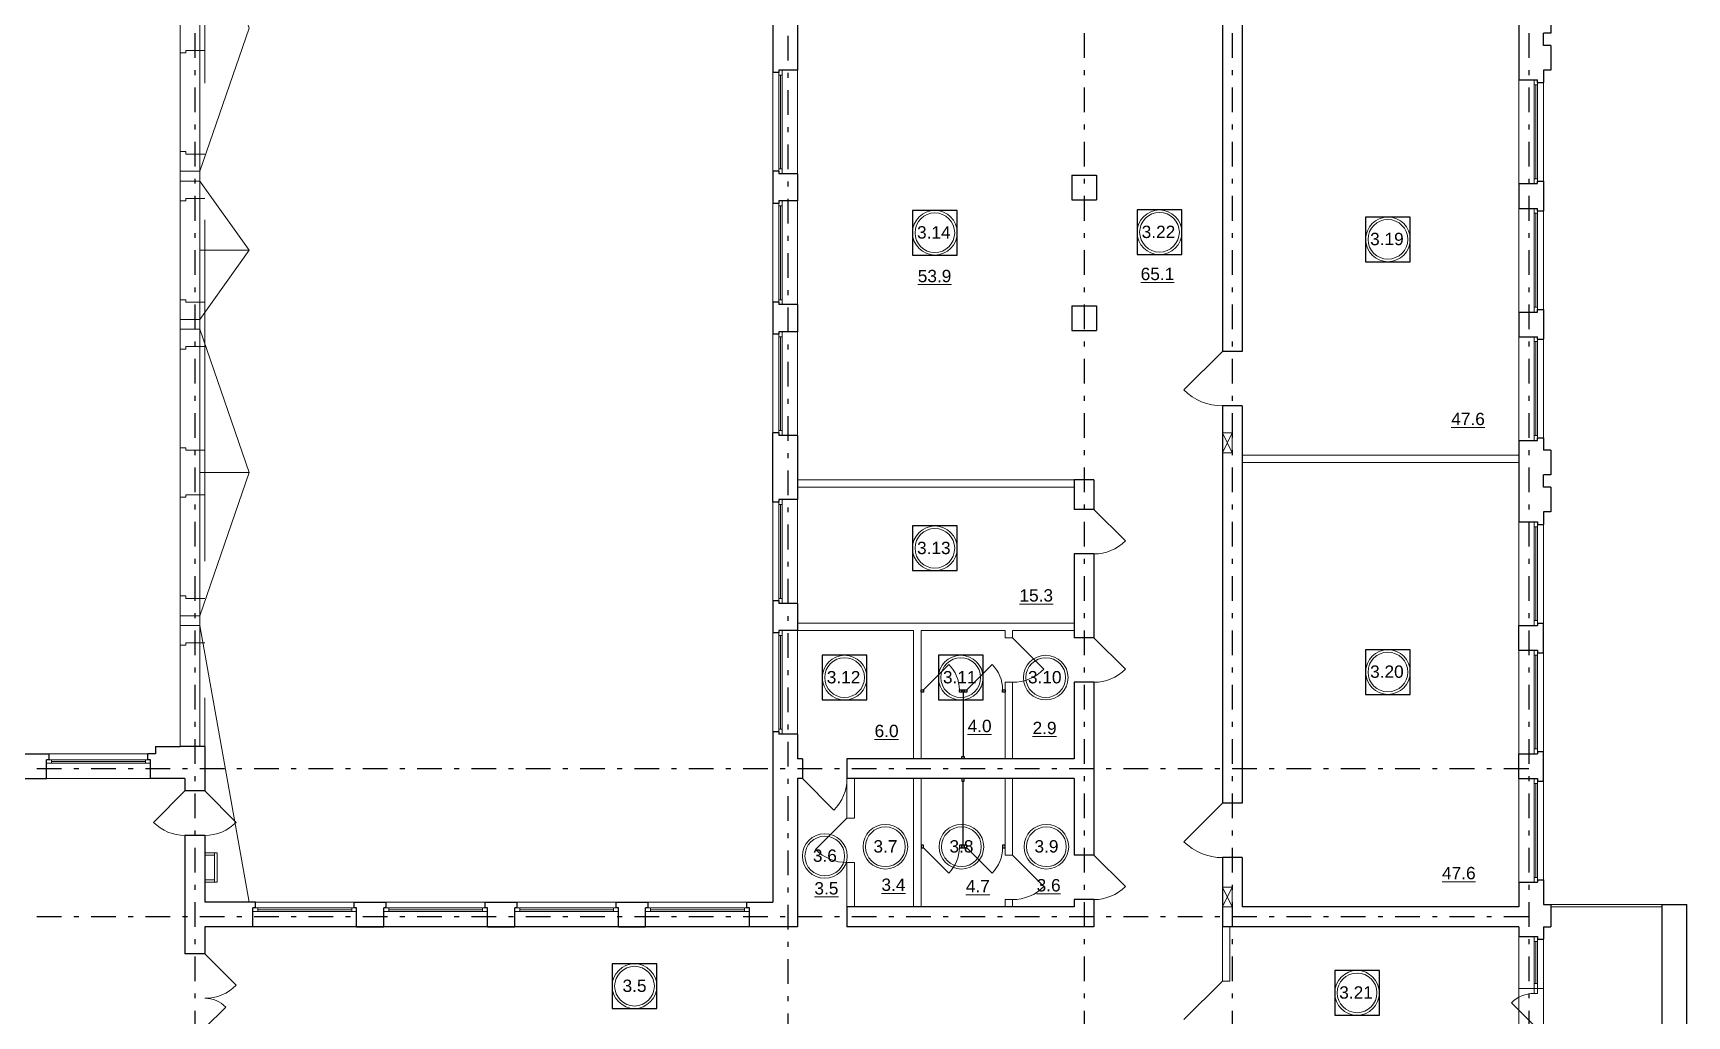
# Model space of a CAD drawing. Header units: metres. Extents: x -5.3 to 89.4, y -5.3 to 64.7.
# Drawn here: x 17.1 to 50.58, y 21.55 to 41.46 of the extents above; entities that cross this region are included whole.
import ezdxf
from ezdxf.enums import TextEntityAlignment as Align

# ---------------------------------------------------------------- set-up
doc = ezdxf.new("R2010")
doc.units = ezdxf.units.M
doc.header["$MEASUREMENT"] = 0
doc.linetypes.add('( Dashdot )', pattern=[1.001, 0.5, -0.25, 0.001, -0.25])
doc.linetypes.add('DGN Style 3', pattern=[9.681301, 6.915215, -2.766086])
doc.layers.add('YOLO_TABLE', color=1, linetype='Continuous')
doc.styles.add('Style-Arial', font='arial.ttf')

msp = doc.modelspace()

# ---------------------------------------------------------------- linework, layer by layer
at = {"color": 1, "linetype": '( Dashdot )'}
for p, q in [((20.37628901, 53.56123488), (20.37628901, 5.54935686)), ((32.37628901, 53.50456988), (32.37628901, 5.54935686)), ((38.37628901, 53.56123488), (38.37628901, 5.54935686)), ((41.37628901, 53.56123488), (41.37628901, 5.54935686)), ((47.37628901, 53.56123488), (47.37628901, 5.54935686)), ((47.37628901, 26.56123488), (8.2343537, 26.56123488)), ((47.37628901, 23.56123488), (8.2343537, 23.56123488))]:
    msp.add_line(p, q, dxfattribs=at)
at = {"color": 7, "linetype": 'DGN Style 3', "lineweight": 0}
for p, q in [((20.57628901, 47.36123488), (20.57628901, 27.01123488)), ((20.19628901, 41.06123488), (20.07628901, 41.06123488)), ((20.57628901, 41.11123488), (20.19628901, 41.11123488)), ((20.19628901, 41.11123488), (20.19628901, 41.06123488)), ((20.19628901, 39.06123488), (20.07628901, 39.06123488)), ((20.19628901, 39.06123488), (20.19628901, 39.01123488)), ((20.57628901, 39.01123488), (20.19628901, 39.01123488)), ((20.07628901, 38.46123488), (20.07628901, 38.66123488)), ((20.47628901, 38.46123488), (20.47628901, 38.66123488)), ((20.19628901, 38.06123488), (20.07628901, 38.06123488)), ((20.57628901, 38.11123488), (20.19628901, 38.11123488)), ((20.19628901, 38.11123488), (20.19628901, 38.06123488)), ((20.19628901, 36.06123488), (20.07628901, 36.06123488)), ((20.19628901, 36.06123488), (20.19628901, 36.01123488)), ((20.57628901, 36.01123488), (20.19628901, 36.01123488)), ((20.07628901, 35.46123488), (20.07628901, 35.66123488)), ((20.47628901, 35.46123488), (20.47628901, 35.66123488)), ((20.19628901, 35.06123488), (20.07628901, 35.06123488)), ((20.57628901, 35.11123488), (20.19628901, 35.11123488)), ((20.19628901, 35.11123488), (20.19628901, 35.06123488)), ((20.19628901, 33.06123488), (20.07628901, 33.06123488)), ((20.19628901, 33.06123488), (20.19628901, 33.01123488)), ((20.57628901, 33.01123488), (20.19628901, 33.01123488)), ((20.19628901, 32.06123488), (20.07628901, 32.06123488)), ((20.57628901, 32.11123488), (20.19628901, 32.11123488)), ((20.19628901, 32.11123488), (20.19628901, 32.06123488)), ((20.19628901, 30.06123488), (20.07628901, 30.06123488)), ((20.19628901, 30.06123488), (20.19628901, 30.01123488)), ((20.57628901, 30.01123488), (20.19628901, 30.01123488)), ((20.07628901, 29.46123488), (20.07628901, 29.66123488)), ((20.47628901, 29.46123488), (20.47628901, 29.66123488)), ((20.19628901, 29.06123488), (20.07628901, 29.06123488)), ((20.57628901, 29.11123488), (20.19628901, 29.11123488)), ((20.19628901, 29.11123488), (20.19628901, 29.06123488))]:
    msp.add_line(p, q, dxfattribs=at)
at = {"color": 7, "linetype": 'Continuous', "lineweight": 13}
for p, q in [((20.07628901, 44.46123488), (20.07628901, 38.66123488)), ((20.47628901, 44.46123488), (20.47628901, 38.66123488)), ((20.07628901, 38.66123488), (20.47628901, 38.66123488)), ((20.07628901, 38.46123488), (20.47628901, 38.46123488)), ((20.07628901, 38.46123488), (20.07628901, 35.66123488)), ((20.47628901, 38.46123488), (20.47628901, 35.66123488)), ((20.47628901, 37.06123488), (21.47628901, 37.06123488)), ((20.07628901, 35.66123488), (20.47628901, 35.66123488)), ((20.07628901, 35.46123488), (20.47628901, 35.46123488)), ((20.07628901, 35.46123488), (20.07628901, 29.66123488)), ((20.47628901, 35.46123488), (20.47628901, 29.66123488)), ((41.17628901, 32.96123488), (41.37628901, 33.36123488)), ((41.17628901, 33.36123488), (41.37628901, 32.96123488)), ((47.17628901, 32.91123488), (41.57628901, 32.91123488)), ((20.47628901, 32.56123488), (21.47628901, 32.56123488)), ((47.17628901, 32.76123488), (41.57628901, 32.76123488)), ((38.17628901, 32.41123488), (32.57628901, 32.41123488)), ((38.17628901, 32.26123488), (32.57628901, 32.26123488)), ((38.57628901, 31.81123488), (39.21268511, 31.17483877)), ((20.07628901, 29.66123488), (20.47628901, 29.66123488)), ((20.07628901, 29.46123488), (20.47628901, 29.46123488)), ((20.07628901, 29.46123488), (20.07628901, 27.01123488)), ((20.47628901, 29.46123488), (20.47628901, 27.01123488)), ((21.47628901, 23.86123488), (20.47628901, 29.46123488)), ((38.17628901, 29.51123488), (32.57628901, 29.51123488)), ((34.92628901, 29.36123488), (32.57628901, 29.36123488)), ((34.92628901, 29.36123488), (34.92628901, 26.76123488)), ((35.07628901, 29.36123488), (35.07628901, 26.76123488)), ((36.77628901, 29.36123488), (35.07628901, 29.36123488)), ((36.77628901, 29.36123488), (36.77628901, 29.21123488)), ((36.92628901, 29.21123488), (36.77628901, 29.21123488)), ((38.17628901, 29.36123488), (36.92628901, 29.36123488)), ((36.92628901, 29.36123488), (36.92628901, 29.21123488)), ((36.92628901, 29.21123488), (37.56268511, 28.57483877)), ((38.57628901, 29.21123488), (39.21268511, 28.57483877)), ((36.77628901, 28.31123488), (36.77628901, 26.76123488)), ((36.92628901, 28.31123488), (36.77628901, 28.31123488)), ((36.92628901, 28.31123488), (36.92628901, 26.76123488)), ((32.67628901, 26.36123488), (33.31268511, 25.72483877)), ((33.57628901, 26.36123488), (33.57628901, 25.56123488)), ((33.72628901, 26.36123488), (33.72628901, 25.56123488)), ((34.92628901, 26.36123488), (34.92628901, 23.76123488)), ((35.07628901, 26.36123488), (35.07628901, 23.76123488)), ((36.77628901, 26.36123488), (36.77628901, 24.81123488)), ((36.92628901, 26.36123488), (36.92628901, 24.81123488)), ((20.17628901, 26.11123488), (19.5398929, 25.47483877)), ((20.57628901, 26.11123488), (21.21268511, 25.47483877)), ((33.57628901, 25.56123488), (32.9398929, 24.92483877)), ((33.72628901, 25.56123488), (33.57628901, 25.56123488)), ((36.92628901, 24.81123488), (36.77628901, 24.81123488)), ((36.92628901, 24.81123488), (37.56268511, 24.17483877)), ((38.57628901, 24.81123488), (39.21268511, 24.17483877)), ((33.72628901, 24.66123488), (33.57628901, 24.66123488)), ((33.57628901, 24.66123488), (33.57628901, 23.76123488)), ((33.72628901, 24.66123488), (33.72628901, 23.76123488)), ((41.17628901, 23.76123488), (41.37628901, 24.16123488)), ((41.17628901, 24.16123488), (41.37628901, 23.76123488)), ((36.77628901, 23.91123488), (36.77628901, 23.76123488)), ((36.92628901, 23.91123488), (36.77628901, 23.91123488)), ((36.92628901, 23.91123488), (36.92628901, 23.76123488)), ((41.17628901, 23.36123488), (41.17628901, 22.26123488)), ((41.32628901, 23.36123488), (41.32628901, 22.26123488)), ((20.57628901, 22.81123488), (21.21268511, 22.17483877)), ((41.32628901, 22.26123488), (41.17628901, 22.26123488)), ((47.48628901, 21.36123488), (47.0266696, 21.82085429)), ((20.57628901, 21.31123488), (21.00055307, 21.73549895))]:
    msp.add_line(p, q, dxfattribs=at)
at = {"color": 7, "linetype": 'Continuous', "lineweight": 30}
for p, q in [((41.17628901, 42.86123488), (41.17628901, 35.01123488)), ((41.57628901, 42.86123488), (41.57628901, 35.01123488)), ((32.07628901, 42.06123488), (32.07628901, 40.66123488)), ((32.57628901, 42.01123488), (32.57628901, 40.71123488)), ((47.17628901, 42.16123488), (47.17628901, 40.51123488)), ((47.82628901, 41.96123488), (47.82628901, 41.46123488)), ((47.82628901, 41.46123488), (47.67628901, 41.46123488)), ((47.67628901, 41.21123488), (47.67628901, 41.46123488)), ((47.82628901, 41.21123488), (47.67628901, 41.21123488)), ((47.82628901, 41.21123488), (47.82628901, 40.71123488)), ((32.19628901, 40.66123488), (32.07628901, 40.66123488)), ((32.57628901, 40.71123488), (32.19628901, 40.71123488)), ((32.19628901, 40.71123488), (32.19628901, 40.66123488)), ((47.17628901, 40.51123488), (47.55628901, 40.51123488)), ((47.55628901, 40.46123488), (47.55628901, 40.51123488)), ((47.82628901, 40.71123488), (47.67628901, 40.71123488)), ((47.67628901, 40.71123488), (47.67628901, 40.46123488)), ((47.55628901, 40.46123488), (47.67628901, 40.46123488)), ((32.19628901, 38.66123488), (32.07628901, 38.66123488)), ((32.07628901, 38.66123488), (32.07628901, 38.01123488)), ((32.19628901, 38.66123488), (32.19628901, 38.61123488)), ((32.57628901, 38.61123488), (32.19628901, 38.61123488)), ((32.57628901, 38.61123488), (32.57628901, 38.06123488)), ((38.12628901, 38.58623488), (38.12628901, 38.08623488)), ((38.12628901, 38.58623488), (38.62628901, 38.58623488)), ((38.62628901, 38.58623488), (38.62628901, 38.08623488)), ((47.17628901, 38.41123488), (47.55628901, 38.41123488)), ((47.17628901, 38.41123488), (47.17628901, 37.91123488)), ((47.55628901, 38.46123488), (47.67628901, 38.46123488)), ((47.55628901, 38.41123488), (47.55628901, 38.46123488)), ((47.67628901, 38.46123488), (47.67628901, 37.86123488)), ((32.19628901, 38.01123488), (32.07628901, 38.01123488)), ((32.57628901, 38.06123488), (32.19628901, 38.06123488)), ((32.19628901, 38.06123488), (32.19628901, 38.01123488)), ((38.12628901, 38.08623488), (38.62628901, 38.08623488)), ((47.17628901, 37.91123488), (47.55628901, 37.91123488)), ((47.55628901, 37.86123488), (47.55628901, 37.91123488)), ((47.55628901, 37.86123488), (47.67628901, 37.86123488)), ((32.19628901, 36.01123488), (32.07628901, 36.01123488)), ((32.07628901, 36.01123488), (32.07628901, 35.36123488)), ((32.19628901, 36.01123488), (32.19628901, 35.96123488)), ((32.57628901, 35.96123488), (32.19628901, 35.96123488)), ((32.57628901, 35.96123488), (32.57628901, 35.41123488)), ((38.12628901, 35.93623488), (38.62628901, 35.93623488)), ((38.12628901, 35.93623488), (38.12628901, 35.43623488)), ((38.62628901, 35.93623488), (38.62628901, 35.43623488)), ((47.55628901, 35.86123488), (47.67628901, 35.86123488)), ((47.55628901, 35.81123488), (47.55628901, 35.86123488)), ((47.67628901, 35.86123488), (47.67628901, 35.26123488)), ((47.17628901, 35.81123488), (47.55628901, 35.81123488)), ((47.17628901, 35.81123488), (47.17628901, 35.31123488)), ((32.19628901, 35.36123488), (32.07628901, 35.36123488)), ((32.57628901, 35.41123488), (32.19628901, 35.41123488)), ((32.19628901, 35.41123488), (32.19628901, 35.36123488)), ((38.12628901, 35.43623488), (38.62628901, 35.43623488)), ((47.17628901, 35.31123488), (47.55628901, 35.31123488)), ((47.55628901, 35.26123488), (47.55628901, 35.31123488)), ((47.55628901, 35.26123488), (47.67628901, 35.26123488)), ((41.57628901, 35.01123488), (41.17628901, 35.01123488)), ((41.17628901, 33.91123488), (41.17628901, 25.86123488)), ((41.57628901, 33.91123488), (41.17628901, 33.91123488)), ((41.57628901, 33.91123488), (41.57628901, 25.86123488)), ((32.19628901, 33.36123488), (32.07628901, 33.36123488)), ((32.07628901, 31.96123488), (32.07628901, 33.36123488)), ((32.19628901, 33.36123488), (32.19628901, 33.31123488)), ((32.57628901, 33.31123488), (32.19628901, 33.31123488)), ((32.57628901, 33.31123488), (32.57628901, 32.01123488)), ((47.17628901, 33.21123488), (47.55628901, 33.21123488)), ((47.17628901, 33.21123488), (47.17628901, 31.56123488)), ((47.55628901, 33.26123488), (47.67628901, 33.26123488)), ((47.55628901, 33.21123488), (47.55628901, 33.26123488)), ((47.67628901, 33.26123488), (47.67628901, 33.01123488)), ((47.82628901, 33.01123488), (47.67628901, 33.01123488)), ((47.82628901, 33.01123488), (47.82628901, 32.51123488)), ((47.82628901, 32.51123488), (47.67628901, 32.51123488)), ((47.67628901, 32.26123488), (47.67628901, 32.51123488)), ((38.57628901, 32.41123488), (38.17628901, 32.41123488)), ((38.17628901, 32.41123488), (38.17628901, 31.81123488)), ((38.57628901, 32.41123488), (38.57628901, 31.81123488)), ((47.82628901, 32.26123488), (47.67628901, 32.26123488)), ((47.82628901, 32.26123488), (47.82628901, 31.76123488)), ((32.19628901, 31.96123488), (32.07628901, 31.96123488)), ((32.57628901, 32.01123488), (32.19628901, 32.01123488)), ((32.19628901, 32.01123488), (32.19628901, 31.96123488)), ((38.57628901, 31.81123488), (38.17628901, 31.81123488)), ((47.17628901, 31.56123488), (47.55628901, 31.56123488)), ((47.55628901, 31.56123488), (47.55628901, 31.51123488)), ((47.55628901, 31.51123488), (47.67628901, 31.51123488)), ((47.82628901, 31.76123488), (47.67628901, 31.76123488)), ((47.67628901, 31.76123488), (47.67628901, 31.51123488)), ((38.57628901, 30.91123488), (38.17628901, 30.91123488)), ((38.17628901, 30.91123488), (38.17628901, 29.21123488)), ((38.57628901, 30.91123488), (38.57628901, 29.21123488)), ((32.19628901, 29.96123488), (32.07628901, 29.96123488)), ((32.07628901, 29.96123488), (32.07628901, 29.31123488)), ((32.19628901, 29.96123488), (32.19628901, 29.91123488)), ((32.57628901, 29.91123488), (32.19628901, 29.91123488)), ((32.57628901, 29.91123488), (32.57628901, 29.36123488)), ((47.17628901, 29.46123488), (47.55628901, 29.46123488)), ((47.17628901, 28.96123488), (47.17628901, 29.46123488)), ((47.55628901, 29.51123488), (47.67628901, 29.51123488)), ((47.55628901, 29.51123488), (47.55628901, 29.46123488)), ((47.67628901, 28.91123488), (47.67628901, 29.51123488)), ((32.19628901, 29.31123488), (32.07628901, 29.31123488)), ((32.57628901, 29.36123488), (32.19628901, 29.36123488)), ((32.19628901, 29.36123488), (32.19628901, 29.31123488)), ((38.57628901, 29.21123488), (38.17628901, 29.21123488)), ((47.17628901, 28.96123488), (47.55628901, 28.96123488)), ((47.55628901, 28.96123488), (47.55628901, 28.91123488)), ((47.55628901, 28.91123488), (47.67628901, 28.91123488)), ((38.57628901, 28.31123488), (38.17628901, 28.31123488)), ((38.17628901, 28.31123488), (38.17628901, 26.76123488)), ((38.57628901, 28.31123488), (38.57628901, 24.81123488)), ((32.07628901, 27.31123488), (32.07628901, 23.86123488)), ((32.19628901, 27.31123488), (32.07628901, 27.31123488)), ((32.19628901, 27.31123488), (32.19628901, 27.26123488)), ((32.57628901, 27.26123488), (32.19628901, 27.26123488)), ((32.57628901, 27.26123488), (32.57628901, 26.76123488)), ((16.77628901, 26.86123488), (17.42628901, 26.86123488)), ((17.42628901, 26.74123488), (17.42628901, 26.86123488)), ((19.57628901, 26.86123488), (19.42628901, 26.86123488)), ((19.42628901, 26.74123488), (19.42628901, 26.86123488)), ((19.57628901, 27.01123488), (20.07628901, 27.01123488)), ((19.57628901, 27.01123488), (19.57628901, 26.86123488)), ((20.57628901, 27.01123488), (20.07628901, 27.01123488)), ((20.57628901, 27.01123488), (20.57628901, 26.11123488)), ((47.17628901, 26.86123488), (47.55628901, 26.86123488)), ((47.17628901, 26.36123488), (47.17628901, 26.86123488)), ((47.55628901, 26.91123488), (47.67628901, 26.91123488)), ((47.55628901, 26.91123488), (47.55628901, 26.86123488)), ((47.67628901, 26.31123488), (47.67628901, 26.91123488)), ((17.37628901, 26.36123488), (17.37628901, 26.74123488)), ((17.42628901, 26.74123488), (17.37628901, 26.74123488)), ((19.47628901, 26.74123488), (19.42628901, 26.74123488)), ((19.47628901, 26.36123488), (19.47628901, 26.74123488)), ((32.67628901, 26.76123488), (32.57628901, 26.76123488)), ((32.67628901, 26.76123488), (32.67628901, 26.36123488)), ((38.17628901, 26.76123488), (33.57628901, 26.76123488)), ((33.57628901, 26.76123488), (33.57628901, 26.36123488)), ((16.82628901, 26.36123488), (17.37628901, 26.36123488)), ((20.17628901, 26.36123488), (19.47628901, 26.36123488)), ((20.17628901, 26.36123488), (20.17628901, 26.11123488)), ((32.57628901, 26.36123488), (32.57628901, 23.36123488)), ((32.67628901, 26.36123488), (32.57628901, 26.36123488)), ((38.17628901, 26.36123488), (33.57628901, 26.36123488)), ((38.17628901, 26.36123488), (38.17628901, 24.81123488)), ((47.17628901, 26.36123488), (47.55628901, 26.36123488)), ((47.55628901, 26.36123488), (47.55628901, 26.31123488)), ((47.55628901, 26.31123488), (47.67628901, 26.31123488)), ((20.57628901, 26.11123488), (20.17628901, 26.11123488)), ((41.57628901, 25.86123488), (41.17628901, 25.86123488)), ((20.57628901, 25.21123488), (20.17628901, 25.21123488)), ((20.17628901, 25.21123488), (20.17628901, 22.81123488)), ((20.57628901, 25.21123488), (20.57628901, 23.86123488)), ((38.57628901, 24.81123488), (38.17628901, 24.81123488)), ((41.57628901, 24.76123488), (41.17628901, 24.76123488)), ((41.17628901, 24.76123488), (41.17628901, 23.36123488)), ((41.57628901, 24.76123488), (41.57628901, 23.76123488)), ((47.17628901, 24.26123488), (47.17628901, 23.76123488)), ((47.17628901, 24.26123488), (47.55628901, 24.26123488)), ((47.55628901, 24.31123488), (47.67628901, 24.31123488)), ((47.55628901, 24.31123488), (47.55628901, 24.26123488)), ((47.67628901, 24.31123488), (47.67628901, 23.81123488)), ((21.60128901, 23.86123488), (20.57628901, 23.86123488)), ((21.60128901, 23.74123488), (21.60128901, 23.86123488)), ((23.60128901, 23.74123488), (23.60128901, 23.86123488)), ((23.60128901, 23.86123488), (24.25128901, 23.86123488)), ((24.25128901, 23.74123488), (24.25128901, 23.86123488)), ((26.25128901, 23.74123488), (26.25128901, 23.86123488)), ((26.25128901, 23.86123488), (26.90128901, 23.86123488)), ((26.90128901, 23.74123488), (26.90128901, 23.86123488)), ((28.90128901, 23.74123488), (28.90128901, 23.86123488)), ((28.90128901, 23.86123488), (29.55128901, 23.86123488)), ((29.55128901, 23.74123488), (29.55128901, 23.86123488)), ((31.55128901, 23.74123488), (31.55128901, 23.86123488)), ((31.55128901, 23.86123488), (32.07628901, 23.86123488)), ((38.57628901, 23.91123488), (38.17628901, 23.91123488)), ((38.17628901, 23.91123488), (38.17628901, 23.76123488)), ((38.57628901, 23.91123488), (38.57628901, 23.36123488)), ((47.67628901, 23.81123488), (47.82628901, 23.81123488)), ((47.82628901, 23.81123488), (47.82628901, 23.36123488)), ((50.07964332, 23.81123488), (50.57964332, 23.81123488)), ((50.07964332, 20.76123488), (50.07964332, 23.81123488)), ((50.57964332, 20.23623488), (50.57964332, 23.81123488)), ((21.55128901, 23.36123488), (21.55128901, 23.74123488)), ((21.60128901, 23.74123488), (21.55128901, 23.74123488)), ((23.65128901, 23.74123488), (23.60128901, 23.74123488)), ((23.65128901, 23.36123488), (23.65128901, 23.74123488)), ((24.20128901, 23.36123488), (24.20128901, 23.74123488)), ((24.25128901, 23.74123488), (24.20128901, 23.74123488)), ((26.30128901, 23.74123488), (26.25128901, 23.74123488)), ((26.30128901, 23.36123488), (26.30128901, 23.74123488)), ((26.85128901, 23.36123488), (26.85128901, 23.74123488)), ((26.90128901, 23.74123488), (26.85128901, 23.74123488)), ((28.95128901, 23.74123488), (28.90128901, 23.74123488)), ((28.95128901, 23.36123488), (28.95128901, 23.74123488)), ((29.50128901, 23.36123488), (29.50128901, 23.74123488)), ((29.55128901, 23.74123488), (29.50128901, 23.74123488)), ((31.60128901, 23.74123488), (31.55128901, 23.74123488)), ((31.60128901, 23.36123488), (31.60128901, 23.74123488)), ((38.17628901, 23.76123488), (33.57628901, 23.76123488)), ((33.57628901, 23.76123488), (33.57628901, 23.36123488)), ((47.17628901, 23.76123488), (41.57628901, 23.76123488)), ((32.57628901, 23.36123488), (20.57628901, 23.36123488)), ((20.57628901, 23.36123488), (20.57628901, 22.81123488)), ((23.65128901, 23.36123488), (24.20128901, 23.36123488)), ((26.30128901, 23.36123488), (26.85128901, 23.36123488)), ((28.95128901, 23.36123488), (29.50128901, 23.36123488)), ((38.57628901, 23.36123488), (33.57628901, 23.36123488)), ((47.17628901, 23.36123488), (41.17628901, 23.36123488)), ((47.17628901, 23.36123488), (47.17628901, 23.16123488)), ((47.17628901, 23.16123488), (47.55628901, 23.16123488)), ((47.55628901, 23.16123488), (47.55628901, 23.11123488)), ((47.55628901, 23.11123488), (47.67628901, 23.11123488)), ((47.67628901, 23.36123488), (47.67628901, 23.11123488)), ((47.67628901, 23.36123488), (47.82628901, 23.36123488)), ((20.57628901, 22.81123488), (20.17628901, 22.81123488))]:
    msp.add_line(p, q, dxfattribs=at)
at = {"color": 7, "linetype": 'Continuous', "lineweight": 0}
for p, q in [((32.07628901, 40.66123488), (32.07628901, 38.66123488)), ((32.23128901, 40.61123488), (32.23128901, 38.71123488)), ((32.57628901, 40.71123488), (32.57628901, 38.61123488)), ((47.17628901, 38.41123488), (47.17628901, 40.51123488)), ((47.52128901, 38.51123488), (47.52128901, 40.41123488)), ((47.67628901, 38.46123488), (47.67628901, 40.46123488)), ((32.07628901, 38.01123488), (32.07628901, 36.01123488)), ((32.23128901, 37.96123488), (32.23128901, 36.06123488)), ((32.57628901, 38.06123488), (32.57628901, 35.96123488)), ((47.17628901, 35.81123488), (47.17628901, 37.91123488)), ((47.67628901, 35.86123488), (47.67628901, 37.86123488)), ((47.52128901, 35.91123488), (47.52128901, 37.81123488)), ((32.07628901, 35.36123488), (32.07628901, 33.36123488)), ((32.23128901, 35.31123488), (32.23128901, 33.41123488)), ((32.57628901, 35.41123488), (32.57628901, 33.31123488)), ((47.17628901, 33.21123488), (47.17628901, 35.31123488)), ((47.52128901, 33.31123488), (47.52128901, 35.21123488)), ((47.67628901, 33.26123488), (47.67628901, 35.26123488)), ((32.07628901, 31.96123488), (32.07628901, 29.96123488)), ((32.23128901, 31.91123488), (32.23128901, 30.01123488)), ((32.57628901, 32.01123488), (32.57628901, 29.91123488)), ((47.17628901, 31.56123488), (47.17628901, 29.46123488)), ((47.67628901, 31.51123488), (47.67628901, 29.51123488)), ((47.52128901, 31.46123488), (47.52128901, 29.56123488)), ((32.07628901, 29.31123488), (32.07628901, 27.31123488)), ((32.23128901, 29.26123488), (32.23128901, 27.36123488)), ((32.57628901, 29.36123488), (32.57628901, 27.26123488)), ((47.17628901, 28.96123488), (47.17628901, 26.86123488)), ((47.52128901, 28.86123488), (47.52128901, 26.96123488)), ((47.67628901, 28.91123488), (47.67628901, 26.91123488)), ((19.42628901, 26.86123488), (17.42628901, 26.86123488)), ((19.37628901, 26.70623488), (17.47628901, 26.70623488)), ((19.47628901, 26.36123488), (17.37628901, 26.36123488)), ((47.17628901, 26.36123488), (47.17628901, 24.26123488)), ((47.52128901, 26.26123488), (47.52128901, 24.36123488)), ((47.67628901, 26.31123488), (47.67628901, 24.31123488)), ((23.60128901, 23.86123488), (21.60128901, 23.86123488)), ((26.25128901, 23.86123488), (24.25128901, 23.86123488)), ((28.90128901, 23.86123488), (26.90128901, 23.86123488)), ((31.55128901, 23.86123488), (29.55128901, 23.86123488)), ((23.55128901, 23.70623488), (21.65128901, 23.70623488)), ((26.20128901, 23.70623488), (24.30128901, 23.70623488)), ((28.85128901, 23.70623488), (26.95128901, 23.70623488)), ((31.50128901, 23.70623488), (29.60128901, 23.70623488)), ((23.65128901, 23.36123488), (21.55128901, 23.36123488)), ((26.30128901, 23.36123488), (24.20128901, 23.36123488)), ((28.95128901, 23.36123488), (26.85128901, 23.36123488)), ((31.60128901, 23.36123488), (29.50128901, 23.36123488)), ((47.52128901, 23.06123488), (47.52128901, 22.21123488)), ((47.17628901, 22.11123488), (47.17628901, 21.26123488)), ((47.67628901, 22.11123488), (47.67628901, 21.31123488))]:
    msp.add_line(p, q, dxfattribs=at)
at = {"color": 7, "linetype": 'Continuous', "lineweight": 13, "extrusion": (0, 0, -1)}
for p, q in [((41.17628901, 35.01123488), (40.39847155, 34.23341742)), ((41.17628901, 25.86123488), (40.39847155, 25.08341742)), ((41.17628901, 22.26123488), (40.39847155, 21.48341742))]:
    msp.add_line(p, q, dxfattribs=at)
at = {"color": 252, "linetype": 'Continuous', "lineweight": 13}
for p, q in [((35.63894142, 28.67388729), (35.12628901, 28.16123488)), ((36.51394142, 28.67388729), (36.00128901, 28.16123488)), ((35.63894142, 24.44858246), (35.12628901, 24.96123488)), ((36.51394142, 24.44858246), (36.00128901, 24.96123488))]:
    msp.add_line(p, q, dxfattribs=at)
at = {"color": 252, "linetype": 'Continuous', "lineweight": 30}
for p, q in [((35.92628901, 28.11123488), (35.92628901, 26.81123488)), ((35.92628901, 25.01123488), (35.92628901, 26.31123488))]:
    msp.add_line(p, q, dxfattribs=at)
at = {"color": 7, "linetype": 'Continuous', "lineweight": 13, "flags": 128}
for points in [[(20.47628901, 44.46123488), (21.47628901, 41.56123488), (20.47628901, 38.66123488)], [(20.47628901, 38.46123488), (21.47628901, 37.06123488), (20.47628901, 35.66123488)], [(20.47628901, 29.66123488), (21.47628901, 32.56123488), (20.47628901, 35.46123488)]]:
    msp.add_lwpolyline(points, dxfattribs=at)
for points in [[(32.26628901, 40.71123488), (32.26628901, 40.61123488), (32.19628901, 40.61123488), (32.19628901, 40.71123488), (32.26628901, 40.71123488)], [(47.48628901, 40.41123488), (47.48628901, 40.51123488), (47.55628901, 40.51123488), (47.55628901, 40.41123488), (47.48628901, 40.41123488)], [(32.26628901, 38.71123488), (32.26628901, 38.61123488), (32.19628901, 38.61123488), (32.19628901, 38.71123488), (32.26628901, 38.71123488)], [(47.48628901, 38.41123488), (47.48628901, 38.51123488), (47.55628901, 38.51123488), (47.55628901, 38.41123488), (47.48628901, 38.41123488)], [(32.26628901, 38.06123488), (32.26628901, 37.96123488), (32.19628901, 37.96123488), (32.19628901, 38.06123488), (32.26628901, 38.06123488)], [(47.48628901, 37.81123488), (47.48628901, 37.91123488), (47.55628901, 37.91123488), (47.55628901, 37.81123488), (47.48628901, 37.81123488)], [(32.26628901, 36.06123488), (32.26628901, 35.96123488), (32.19628901, 35.96123488), (32.19628901, 36.06123488), (32.26628901, 36.06123488)], [(47.48628901, 35.81123488), (47.48628901, 35.91123488), (47.55628901, 35.91123488), (47.55628901, 35.81123488), (47.48628901, 35.81123488)], [(32.26628901, 35.41123488), (32.26628901, 35.31123488), (32.19628901, 35.31123488), (32.19628901, 35.41123488), (32.26628901, 35.41123488)], [(47.48628901, 35.21123488), (47.48628901, 35.31123488), (47.55628901, 35.31123488), (47.55628901, 35.21123488), (47.48628901, 35.21123488)], [(32.26628901, 33.41123488), (32.26628901, 33.31123488), (32.19628901, 33.31123488), (32.19628901, 33.41123488), (32.26628901, 33.41123488)], [(41.17628901, 32.96123488), (41.37628901, 32.96123488), (41.37628901, 33.36123488), (41.17628901, 33.36123488), (41.17628901, 32.96123488)], [(47.48628901, 33.21123488), (47.48628901, 33.31123488), (47.55628901, 33.31123488), (47.55628901, 33.21123488), (47.48628901, 33.21123488)], [(32.26628901, 32.01123488), (32.26628901, 31.91123488), (32.19628901, 31.91123488), (32.19628901, 32.01123488), (32.26628901, 32.01123488)], [(47.48628901, 31.56123488), (47.48628901, 31.46123488), (47.55628901, 31.46123488), (47.55628901, 31.56123488), (47.48628901, 31.56123488)], [(32.26628901, 30.01123488), (32.26628901, 29.91123488), (32.19628901, 29.91123488), (32.19628901, 30.01123488), (32.26628901, 30.01123488)], [(47.48628901, 29.56123488), (47.48628901, 29.46123488), (47.55628901, 29.46123488), (47.55628901, 29.56123488), (47.48628901, 29.56123488)], [(32.26628901, 29.36123488), (32.26628901, 29.26123488), (32.19628901, 29.26123488), (32.19628901, 29.36123488), (32.26628901, 29.36123488)], [(47.48628901, 28.96123488), (47.48628901, 28.86123488), (47.55628901, 28.86123488), (47.55628901, 28.96123488), (47.48628901, 28.96123488)], [(32.26628901, 27.36123488), (32.26628901, 27.26123488), (32.19628901, 27.26123488), (32.19628901, 27.36123488), (32.26628901, 27.36123488)], [(47.48628901, 26.96123488), (47.48628901, 26.86123488), (47.55628901, 26.86123488), (47.55628901, 26.96123488), (47.48628901, 26.96123488)], [(17.47628901, 26.67123488), (17.37628901, 26.67123488), (17.37628901, 26.74123488), (17.47628901, 26.74123488), (17.47628901, 26.67123488)], [(19.47628901, 26.67123488), (19.37628901, 26.67123488), (19.37628901, 26.74123488), (19.47628901, 26.74123488), (19.47628901, 26.67123488)], [(47.48628901, 26.36123488), (47.48628901, 26.26123488), (47.55628901, 26.26123488), (47.55628901, 26.36123488), (47.48628901, 26.36123488)], [(20.57628901, 24.81123488), (20.77628901, 24.81123488), (20.77628901, 24.86123488), (20.57628901, 24.86123488), (20.57628901, 24.81123488)], [(20.77628901, 24.26123488), (20.77628901, 24.86123488), (20.82628901, 24.86123488), (20.82628901, 24.26123488), (20.77628901, 24.26123488)], [(20.57628901, 24.26123488), (20.77628901, 24.26123488), (20.77628901, 24.31123488), (20.57628901, 24.31123488), (20.57628901, 24.26123488)], [(41.17628901, 23.76123488), (41.37628901, 23.76123488), (41.37628901, 24.16123488), (41.17628901, 24.16123488), (41.17628901, 23.76123488)], [(47.48628901, 24.36123488), (47.48628901, 24.26123488), (47.55628901, 24.26123488), (47.55628901, 24.36123488), (47.48628901, 24.36123488)], [(47.82628901, 23.81123488), (50.07964332, 23.81123488), (50.07964332, 23.76123488), (47.82628901, 23.76123488), (47.82628901, 23.81123488)], [(21.65128901, 23.67123488), (21.55128901, 23.67123488), (21.55128901, 23.74123488), (21.65128901, 23.74123488), (21.65128901, 23.67123488)], [(23.65128901, 23.67123488), (23.55128901, 23.67123488), (23.55128901, 23.74123488), (23.65128901, 23.74123488), (23.65128901, 23.67123488)], [(24.30128901, 23.67123488), (24.20128901, 23.67123488), (24.20128901, 23.74123488), (24.30128901, 23.74123488), (24.30128901, 23.67123488)], [(26.30128901, 23.67123488), (26.20128901, 23.67123488), (26.20128901, 23.74123488), (26.30128901, 23.74123488), (26.30128901, 23.67123488)], [(26.95128901, 23.67123488), (26.85128901, 23.67123488), (26.85128901, 23.74123488), (26.95128901, 23.74123488), (26.95128901, 23.67123488)], [(28.95128901, 23.67123488), (28.85128901, 23.67123488), (28.85128901, 23.74123488), (28.95128901, 23.74123488), (28.95128901, 23.67123488)], [(29.60128901, 23.67123488), (29.50128901, 23.67123488), (29.50128901, 23.74123488), (29.60128901, 23.74123488), (29.60128901, 23.67123488)], [(31.60128901, 23.67123488), (31.50128901, 23.67123488), (31.50128901, 23.74123488), (31.60128901, 23.74123488), (31.60128901, 23.67123488)], [(47.48628901, 23.16123488), (47.48628901, 23.06123488), (47.55628901, 23.06123488), (47.55628901, 23.16123488), (47.48628901, 23.16123488)], [(47.48628901, 22.11123488), (47.48628901, 22.21123488), (47.55628901, 22.21123488), (47.55628901, 22.11123488), (47.48628901, 22.11123488)], [(47.48628901, 22.01123488), (47.48628901, 22.11123488), (47.55628901, 22.11123488), (47.55628901, 22.01123488), (47.48628901, 22.01123488)]]:
    msp.add_lwpolyline(points, close=True, dxfattribs=at)
at = {"color": 7, "linetype": 'Continuous', "lineweight": 0, "flags": 128}
for points in [[(32.19628901, 38.71123488), (32.26628901, 38.71123488), (32.26628901, 40.61123488), (32.19628901, 40.61123488), (32.19628901, 38.71123488)], [(47.55628901, 40.41123488), (47.48628901, 40.41123488), (47.48628901, 38.51123488), (47.55628901, 38.51123488), (47.55628901, 40.41123488)], [(32.19628901, 36.06123488), (32.26628901, 36.06123488), (32.26628901, 37.96123488), (32.19628901, 37.96123488), (32.19628901, 36.06123488)], [(47.55628901, 37.81123488), (47.48628901, 37.81123488), (47.48628901, 35.91123488), (47.55628901, 35.91123488), (47.55628901, 37.81123488)], [(32.19628901, 33.41123488), (32.26628901, 33.41123488), (32.26628901, 35.31123488), (32.19628901, 35.31123488), (32.19628901, 33.41123488)], [(47.55628901, 35.21123488), (47.48628901, 35.21123488), (47.48628901, 33.31123488), (47.55628901, 33.31123488), (47.55628901, 35.21123488)], [(32.19628901, 30.01123488), (32.26628901, 30.01123488), (32.26628901, 31.91123488), (32.19628901, 31.91123488), (32.19628901, 30.01123488)], [(47.55628901, 29.56123488), (47.48628901, 29.56123488), (47.48628901, 31.46123488), (47.55628901, 31.46123488), (47.55628901, 29.56123488)], [(32.19628901, 27.36123488), (32.26628901, 27.36123488), (32.26628901, 29.26123488), (32.19628901, 29.26123488), (32.19628901, 27.36123488)], [(47.55628901, 26.96123488), (47.48628901, 26.96123488), (47.48628901, 28.86123488), (47.55628901, 28.86123488), (47.55628901, 26.96123488)], [(17.47628901, 26.74123488), (17.47628901, 26.67123488), (19.37628901, 26.67123488), (19.37628901, 26.74123488), (17.47628901, 26.74123488)], [(47.55628901, 24.36123488), (47.48628901, 24.36123488), (47.48628901, 26.26123488), (47.55628901, 26.26123488), (47.55628901, 24.36123488)], [(21.65128901, 23.74123488), (21.65128901, 23.67123488), (23.55128901, 23.67123488), (23.55128901, 23.74123488), (21.65128901, 23.74123488)], [(24.30128901, 23.74123488), (24.30128901, 23.67123488), (26.20128901, 23.67123488), (26.20128901, 23.74123488), (24.30128901, 23.74123488)], [(26.95128901, 23.74123488), (26.95128901, 23.67123488), (28.85128901, 23.67123488), (28.85128901, 23.74123488), (26.95128901, 23.74123488)], [(29.60128901, 23.74123488), (29.60128901, 23.67123488), (31.50128901, 23.67123488), (31.50128901, 23.74123488), (29.60128901, 23.74123488)], [(47.48628901, 23.06123488), (47.48628901, 22.21123488), (47.55628901, 22.21123488), (47.55628901, 23.06123488), (47.48628901, 23.06123488)]]:
    msp.add_lwpolyline(points, close=True, dxfattribs=at)
at = {"color": 252, "linetype": 'Continuous', "lineweight": 30, "flags": 128}
for points in [[(35.12628901, 28.11123488), (35.07628901, 28.11123488), (35.07628901, 28.16123488), (35.12628901, 28.16123488), (35.12628901, 28.11123488)], [(35.90128901, 28.11123488), (35.85128901, 28.11123488), (35.85128901, 28.16123488), (35.90128901, 28.16123488), (35.90128901, 28.11123488)], [(35.95128901, 28.11123488), (35.90128901, 28.11123488), (35.90128901, 28.16123488), (35.95128901, 28.16123488), (35.95128901, 28.11123488)], [(36.00128901, 28.11123488), (35.95128901, 28.11123488), (35.95128901, 28.16123488), (36.00128901, 28.16123488), (36.00128901, 28.11123488)], [(36.77628901, 28.11123488), (36.72628901, 28.11123488), (36.72628901, 28.16123488), (36.77628901, 28.16123488), (36.77628901, 28.11123488)], [(35.95128901, 26.76123488), (35.90128901, 26.76123488), (35.90128901, 26.81123488), (35.95128901, 26.81123488), (35.95128901, 26.76123488)], [(35.95128901, 26.36123488), (35.90128901, 26.36123488), (35.90128901, 26.31123488), (35.95128901, 26.31123488), (35.95128901, 26.36123488)], [(35.12628901, 25.01123488), (35.07628901, 25.01123488), (35.07628901, 24.96123488), (35.12628901, 24.96123488), (35.12628901, 25.01123488)], [(35.90128901, 25.01123488), (35.85128901, 25.01123488), (35.85128901, 24.96123488), (35.90128901, 24.96123488), (35.90128901, 25.01123488)], [(35.95128901, 25.01123488), (35.90128901, 25.01123488), (35.90128901, 24.96123488), (35.95128901, 24.96123488), (35.95128901, 25.01123488)], [(36.00128901, 25.01123488), (35.95128901, 25.01123488), (35.95128901, 24.96123488), (36.00128901, 24.96123488), (36.00128901, 25.01123488)], [(36.77628901, 25.01123488), (36.72628901, 25.01123488), (36.72628901, 24.96123488), (36.77628901, 24.96123488), (36.77628901, 25.01123488)]]:
    msp.add_lwpolyline(points, close=True, dxfattribs=at)
at = {"color": 7, "linetype": 'Continuous', "lineweight": 0, "flags": 128}
msp.add_lwpolyline([(47.17628901, 23.16123488), (47.17628901, 22.11123488), (47.67628901, 22.11123488), (47.67628901, 23.11123488)], dxfattribs=at)
at = {"color": 7, "linetype": 'Continuous', "lineweight": 13}
for centre, radius in [((35.3559357, 37.41720134), 0.45201344), ((39.90315201, 37.42731516), 0.45201344), ((35.3559357, 37.41720134), 0.40201344), ((39.90315201, 37.42731516), 0.40201344), ((44.52722759, 37.28268989), 0.45201344), ((44.52722759, 37.28268989), 0.40201344), ((35.3559357, 31.02578569), 0.45201344), ((35.3559357, 31.02578569), 0.40201344), ((33.52854202, 28.40748526), 0.45201344), ((33.52854202, 28.40748526), 0.40201344), ((35.8806013, 28.40748526), 0.45201344), ((35.8806013, 28.40748526), 0.40201344), ((37.60106635, 28.40748526), 0.45201344), ((37.60106635, 28.40748526), 0.40201344), ((44.52722759, 28.51990862), 0.45201344), ((44.52722759, 28.51990862), 0.40201344), ((33.12793765, 24.79372303), 0.45201344), ((33.12793765, 24.79372303), 0.40201344), ((34.35417025, 24.98186438), 0.45201344), ((34.35417025, 24.98186438), 0.40201344), ((35.89367395, 24.98186438), 0.45201344), ((35.89367395, 24.98186438), 0.40201344), ((37.61413901, 24.98186438), 0.45201344), ((37.61413901, 24.98186438), 0.40201344), ((29.27582191, 22.15776914), 0.45201344), ((29.27582191, 22.15776914), 0.40201344), ((43.90257341, 22.02206686), 0.45201344), ((43.90257341, 22.02206686), 0.40201344)]:
    msp.add_circle(centre, radius, dxfattribs=at)
at = {"color": 7, "linetype": 'Continuous', "lineweight": 0, "extrusion": (0, 0, -1)}
for centre, radius in [((-41.17628901, 35.01123488), 1.1), ((-20.17628901, 26.11123488), 0.9), ((-41.17628901, 25.86123488), 1.1)]:
    msp.add_arc(centre, radius, 270, 315, dxfattribs=at)
at = {"color": 7, "linetype": 'Continuous', "lineweight": 0}
for centre, radius, start, end in [((38.57628901, 31.81123488), 0.9, 270, 315), ((36.92628901, 29.21123488), 0.9, 270, 315), ((38.57628901, 29.21123488), 0.9, 270, 315), ((32.67628901, 26.36123488), 0.9, 315, 0), ((20.57628901, 26.11123488), 0.9, 270, 315), ((33.57628901, 25.56123488), 0.9, 225, 270), ((36.92628901, 24.81123488), 0.9, 270, 315), ((38.57628901, 24.81123488), 0.9, 270, 315), ((20.57628901, 22.81123488), 0.9, 270, 315), ((20.57628901, 21.31123488), 0.6, 45, 90), ((47.48628901, 21.36123488), 0.65, 90, 135)]:
    msp.add_arc(centre, radius, start, end, dxfattribs=at)
at = {"color": 252, "linetype": 'Continuous', "lineweight": 0, "extrusion": (0, 0, -1)}
for centre in [(-35.12628901, 28.16123488), (-36.00128901, 28.16123488)]:
    msp.add_arc(centre, 0.725, 135, 180, dxfattribs=at)
at = {"color": 252, "linetype": 'Continuous', "lineweight": 0}
for centre in [(35.12628901, 24.96123488), (36.00128901, 24.96123488)]:
    msp.add_arc(centre, 0.725, 315, 0, dxfattribs=at)
at = {"layer": 'YOLO_TABLE'}
for points in [[(34.90392226, 36.96518789), (35.80794914, 36.96518789), (35.80794914, 37.86921478), (34.90392226, 37.86921478)], [(39.45113856, 36.97530172), (40.35516545, 36.97530172), (40.35516545, 37.87932861), (39.45113856, 37.87932861)], [(44.07521415, 36.83067644), (44.97924103, 36.83067644), (44.97924103, 37.73470333), (44.07521415, 37.73470333)], [(34.90392226, 30.57377225), (35.80794914, 30.57377225), (35.80794914, 31.47779913), (34.90392226, 31.47779913)], [(33.07652858, 27.95547182), (33.98055546, 27.95547182), (33.98055546, 28.8594987), (33.07652858, 28.8594987)], [(35.42858786, 27.95547182), (36.33261474, 27.95547182), (36.33261474, 28.8594987), (35.42858786, 28.8594987)], [(44.07521415, 28.06789518), (44.97924103, 28.06789518), (44.97924103, 28.97192206), (44.07521415, 28.97192206)], [(28.82380847, 21.7057557), (29.72783536, 21.7057557), (29.72783536, 22.60978258), (28.82380847, 22.60978258)], [(43.45055996, 21.57005341), (44.35458685, 21.57005341), (44.35458685, 22.4740803), (43.45055996, 22.4740803)]]:
    msp.add_lwpolyline(points, close=True, dxfattribs=at)

# ---------------------------------------------------------------- texts
at = {"color": 7, "linetype": 'Continuous', "lineweight": 13, "style": 'Style-Arial'}
for s, p in [('3.14', (34.99525733, 37.54995097)), ('3.22', (39.54247363, 37.5600648)), ('3.19', (44.16654922, 37.41543952)), ('%%u53.9%%U', (35.00976859, 36.66546991)), ('%%u65.1%%U', (39.52241401, 36.70760296)), ('%%u47.6%%U', (45.8092624, 33.77046713)), ('3.13', (34.99525733, 31.15853532)), ('%%u15.3%%U', (37.06819471, 30.19739136)), ('3.12', (33.16786365, 28.5402349)), ('3.11', (35.51992293, 28.5402349)), ('3.10', (37.24038798, 28.5402349)), ('3.20', (44.16654922, 28.65265826)), ('%%u6.0%%U', (34.13619425, 27.45200332)), ('%%u4.0%%U', (36.01904407, 27.55287332)), ('%%u2.9%%U', (37.33436203, 27.51225256)), ('3.7', (34.11261545, 25.11461401)), ('3.8', (35.65211916, 25.11461401)), ('3.9', (37.37258421, 25.11461401)), ('3.6', (32.88638285, 24.92647267)), ('%%u47.6%%U', (45.62260845, 24.57297214)), ('%%u3.5%%U', (32.91747295, 24.26462932)), ('%%u3.4%%U', (34.27435671, 24.33726233)), ('%%u4.7%%U', (35.98345579, 24.30854996)), ('%%u3.6%%U', (37.41618447, 24.32682517)), ('3.5', (29.03426712, 22.29051878)), ('3.21', (43.54189503, 22.15481649))]:
    msp.add_text(s, height=0.25, dxfattribs=at).set_placement(p, align=Align.TOP_LEFT)

doc.saveas('drawing.dxf')
